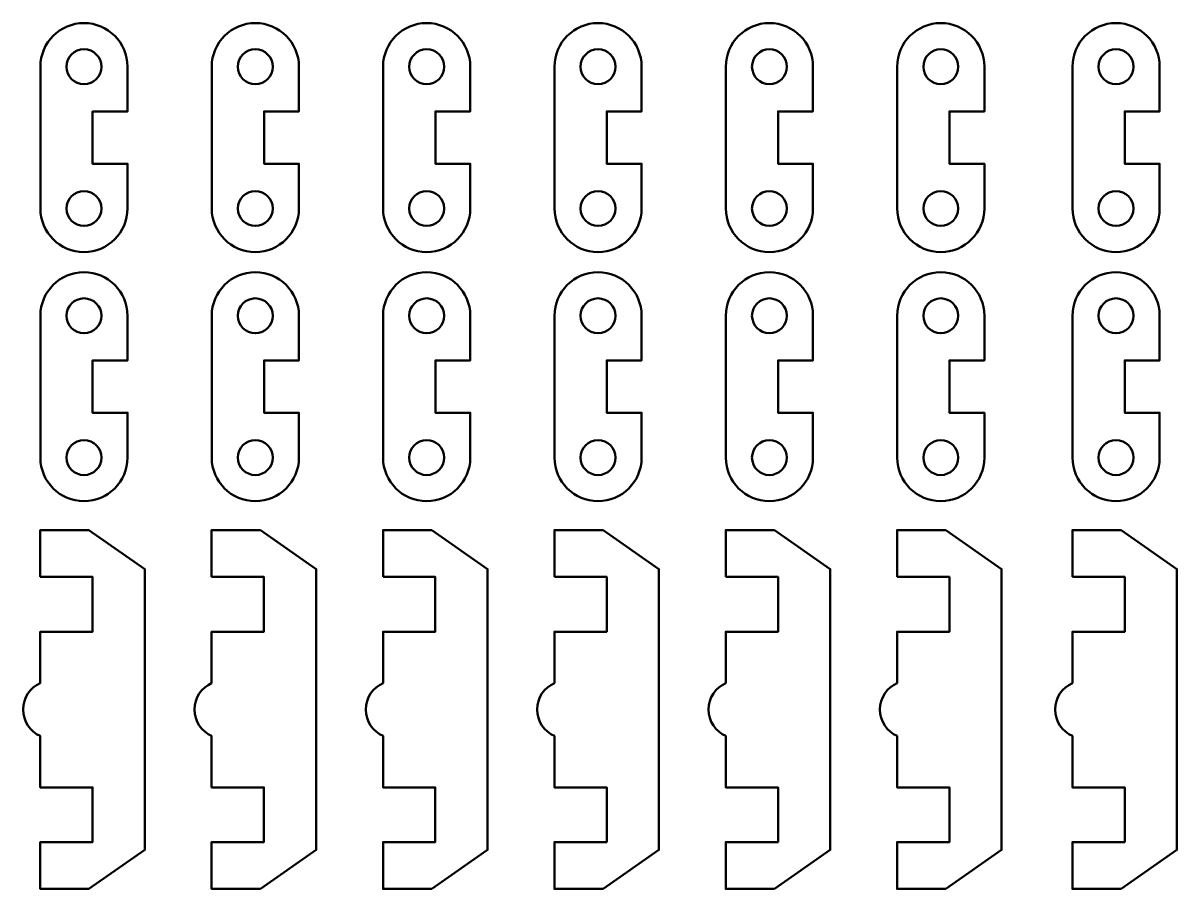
# Model space of a CAD drawing. Header units: inches. Extents: x 247 to 2765, y -1897 to -1110.
# Drawn here: x 1340.2 to 1406.4, y -1439.1 to -1389.4 of the extents above; entities that cross this region are included whole.
import ezdxf

# ---------------------------------------------------------------- set-up
doc = ezdxf.new("R2010")
doc.units = ezdxf.units.IN
doc.header["$MEASUREMENT"] = 0
doc.layers.add('Layer 1', color=7, linetype='Continuous')

msp = doc.modelspace()

# ---------------------------------------------------------------- linework, layer by layer
at = {"layer": 'Layer 1', "color": 18, "lineweight": 50, "true_color": 0x010101}
for points, knots in [([(1343.712, -1389.421), (1342.333, -1389.421), (1341.212, -1390.543), (1341.212, -1391.921), (1341.212, -1391.921), (1341.212, -1400.056), (1341.212, -1400.056), (1341.212, -1401.435), (1342.333, -1402.556), (1343.712, -1402.556), (1345.09, -1402.556), (1346.212, -1401.435), (1346.212, -1400.056), (1346.212, -1400.056), (1346.212, -1397.484), (1346.212, -1397.484), (1346.212, -1397.484), (1344.212, -1397.484), (1344.212, -1397.484), (1344.212, -1397.484), (1344.212, -1394.484), (1344.212, -1394.484), (1344.212, -1394.484), (1346.212, -1394.484), (1346.212, -1394.484), (1346.212, -1394.484), (1346.212, -1391.921), (1346.212, -1391.921), (1346.212, -1390.542), (1345.09, -1389.421), (1343.712, -1389.421)], [0, 0, 0, 0, 1, 1, 1, 2, 2, 2, 3, 3, 3, 4, 4, 4, 5, 5, 5, 6, 6, 6, 7, 7, 7, 8, 8, 8, 9, 9, 9, 10, 10, 10, 10]), ([(1353.543, -1389.421), (1352.165, -1389.421), (1351.043, -1390.543), (1351.043, -1391.921), (1351.043, -1391.921), (1351.043, -1400.056), (1351.043, -1400.056), (1351.043, -1401.435), (1352.165, -1402.556), (1353.543, -1402.556), (1354.922, -1402.556), (1356.044, -1401.435), (1356.044, -1400.056), (1356.044, -1400.056), (1356.044, -1397.484), (1356.044, -1397.484), (1356.044, -1397.484), (1354.043, -1397.484), (1354.043, -1397.484), (1354.043, -1397.484), (1354.043, -1394.484), (1354.043, -1394.484), (1354.043, -1394.484), (1356.044, -1394.484), (1356.044, -1394.484), (1356.044, -1394.484), (1356.044, -1391.921), (1356.044, -1391.921), (1356.044, -1390.542), (1354.922, -1389.421), (1353.543, -1389.421)], [0, 0, 0, 0, 1, 1, 1, 2, 2, 2, 3, 3, 3, 4, 4, 4, 5, 5, 5, 6, 6, 6, 7, 7, 7, 8, 8, 8, 9, 9, 9, 10, 10, 10, 10]), ([(1363.374, -1389.421), (1361.996, -1389.421), (1360.874, -1390.543), (1360.874, -1391.921), (1360.874, -1391.921), (1360.874, -1400.056), (1360.874, -1400.056), (1360.874, -1401.435), (1361.996, -1402.556), (1363.374, -1402.556), (1364.753, -1402.556), (1365.875, -1401.435), (1365.875, -1400.056), (1365.875, -1400.056), (1365.875, -1397.484), (1365.875, -1397.484), (1365.875, -1397.484), (1363.875, -1397.484), (1363.875, -1397.484), (1363.875, -1397.484), (1363.875, -1394.484), (1363.875, -1394.484), (1363.875, -1394.484), (1365.875, -1394.484), (1365.875, -1394.484), (1365.875, -1394.484), (1365.875, -1391.921), (1365.875, -1391.921), (1365.875, -1390.542), (1364.753, -1389.421), (1363.374, -1389.421)], [0, 0, 0, 0, 1, 1, 1, 2, 2, 2, 3, 3, 3, 4, 4, 4, 5, 5, 5, 6, 6, 6, 7, 7, 7, 8, 8, 8, 9, 9, 9, 10, 10, 10, 10]), ([(1373.206, -1389.421), (1371.827, -1389.421), (1370.706, -1390.543), (1370.706, -1391.921), (1370.706, -1391.921), (1370.706, -1400.056), (1370.706, -1400.056), (1370.706, -1401.435), (1371.827, -1402.556), (1373.206, -1402.556), (1374.584, -1402.556), (1375.706, -1401.435), (1375.706, -1400.056), (1375.706, -1400.056), (1375.706, -1397.484), (1375.706, -1397.484), (1375.706, -1397.484), (1373.706, -1397.484), (1373.706, -1397.484), (1373.706, -1397.484), (1373.706, -1394.484), (1373.706, -1394.484), (1373.706, -1394.484), (1375.706, -1394.484), (1375.706, -1394.484), (1375.706, -1394.484), (1375.706, -1391.921), (1375.706, -1391.921), (1375.706, -1390.542), (1374.584, -1389.421), (1373.206, -1389.421)], [0, 0, 0, 0, 1, 1, 1, 2, 2, 2, 3, 3, 3, 4, 4, 4, 5, 5, 5, 6, 6, 6, 7, 7, 7, 8, 8, 8, 9, 9, 9, 10, 10, 10, 10]), ([(1383.037, -1389.421), (1381.659, -1389.421), (1380.538, -1390.543), (1380.538, -1391.921), (1380.538, -1391.921), (1380.538, -1400.056), (1380.538, -1400.056), (1380.538, -1401.435), (1381.659, -1402.556), (1383.037, -1402.556), (1384.416, -1402.556), (1385.538, -1401.435), (1385.538, -1400.056), (1385.538, -1400.056), (1385.538, -1397.484), (1385.538, -1397.484), (1385.538, -1397.484), (1383.538, -1397.484), (1383.538, -1397.484), (1383.538, -1397.484), (1383.538, -1394.484), (1383.538, -1394.484), (1383.538, -1394.484), (1385.538, -1394.484), (1385.538, -1394.484), (1385.538, -1394.484), (1385.538, -1391.921), (1385.538, -1391.921), (1385.537, -1390.542), (1384.416, -1389.421), (1383.037, -1389.421)], [0, 0, 0, 0, 1, 1, 1, 2, 2, 2, 3, 3, 3, 4, 4, 4, 5, 5, 5, 6, 6, 6, 7, 7, 7, 8, 8, 8, 9, 9, 9, 10, 10, 10, 10]), ([(1392.869, -1389.421), (1391.49, -1389.421), (1390.369, -1390.543), (1390.369, -1391.921), (1390.369, -1391.921), (1390.369, -1400.056), (1390.369, -1400.056), (1390.369, -1401.435), (1391.49, -1402.556), (1392.869, -1402.556), (1394.247, -1402.556), (1395.369, -1401.435), (1395.369, -1400.056), (1395.369, -1400.056), (1395.369, -1397.484), (1395.369, -1397.484), (1395.369, -1397.484), (1393.369, -1397.484), (1393.369, -1397.484), (1393.369, -1397.484), (1393.369, -1394.484), (1393.369, -1394.484), (1393.369, -1394.484), (1395.369, -1394.484), (1395.369, -1394.484), (1395.369, -1394.484), (1395.369, -1391.921), (1395.369, -1391.921), (1395.369, -1390.542), (1394.247, -1389.421), (1392.869, -1389.421)], [0, 0, 0, 0, 1, 1, 1, 2, 2, 2, 3, 3, 3, 4, 4, 4, 5, 5, 5, 6, 6, 6, 7, 7, 7, 8, 8, 8, 9, 9, 9, 10, 10, 10, 10]), ([(1402.924, -1389.421), (1401.546, -1389.421), (1400.424, -1390.543), (1400.424, -1391.921), (1400.424, -1391.921), (1400.424, -1400.056), (1400.424, -1400.056), (1400.424, -1401.435), (1401.546, -1402.556), (1402.924, -1402.556), (1404.303, -1402.556), (1405.425, -1401.435), (1405.425, -1400.056), (1405.425, -1400.056), (1405.425, -1397.484), (1405.425, -1397.484), (1405.425, -1397.484), (1403.425, -1397.484), (1403.425, -1397.484), (1403.425, -1397.484), (1403.425, -1394.484), (1403.425, -1394.484), (1403.425, -1394.484), (1405.425, -1394.484), (1405.425, -1394.484), (1405.425, -1394.484), (1405.425, -1391.921), (1405.425, -1391.921), (1405.425, -1390.542), (1404.303, -1389.421), (1402.924, -1389.421)], [0, 0, 0, 0, 1, 1, 1, 2, 2, 2, 3, 3, 3, 4, 4, 4, 5, 5, 5, 6, 6, 6, 7, 7, 7, 8, 8, 8, 9, 9, 9, 10, 10, 10, 10]), ([(1343.712, -1390.921), (1344.264, -1390.921), (1344.712, -1391.369), (1344.712, -1391.921), (1344.712, -1392.473), (1344.264, -1392.921), (1343.712, -1392.921), (1343.16, -1392.921), (1342.712, -1392.473), (1342.712, -1391.921), (1342.712, -1391.368), (1343.16, -1390.921), (1343.712, -1390.921)], [0, 0, 0, 0, 1, 1, 1, 2, 2, 2, 3, 3, 3, 4, 4, 4, 4]), ([(1353.543, -1390.921), (1354.095, -1390.921), (1354.543, -1391.369), (1354.543, -1391.921), (1354.543, -1392.473), (1354.095, -1392.921), (1353.543, -1392.921), (1352.991, -1392.921), (1352.543, -1392.473), (1352.543, -1391.921), (1352.543, -1391.368), (1352.991, -1390.921), (1353.543, -1390.921)], [0, 0, 0, 0, 1, 1, 1, 2, 2, 2, 3, 3, 3, 4, 4, 4, 4]), ([(1363.374, -1390.921), (1363.927, -1390.921), (1364.375, -1391.369), (1364.375, -1391.921), (1364.375, -1392.473), (1363.927, -1392.921), (1363.374, -1392.921), (1362.823, -1392.921), (1362.374, -1392.473), (1362.374, -1391.921), (1362.374, -1391.368), (1362.823, -1390.921), (1363.374, -1390.921)], [0, 0, 0, 0, 1, 1, 1, 2, 2, 2, 3, 3, 3, 4, 4, 4, 4]), ([(1373.206, -1390.921), (1373.758, -1390.921), (1374.206, -1391.369), (1374.206, -1391.921), (1374.206, -1392.473), (1373.758, -1392.921), (1373.206, -1392.921), (1372.654, -1392.921), (1372.206, -1392.473), (1372.206, -1391.921), (1372.206, -1391.368), (1372.654, -1390.921), (1373.206, -1390.921)], [0, 0, 0, 0, 1, 1, 1, 2, 2, 2, 3, 3, 3, 4, 4, 4, 4]), ([(1383.037, -1390.921), (1383.59, -1390.921), (1384.038, -1391.369), (1384.038, -1391.921), (1384.038, -1392.473), (1383.59, -1392.921), (1383.037, -1392.921), (1382.485, -1392.921), (1382.038, -1392.473), (1382.038, -1391.921), (1382.038, -1391.368), (1382.485, -1390.921), (1383.037, -1390.921)], [0, 0, 0, 0, 1, 1, 1, 2, 2, 2, 3, 3, 3, 4, 4, 4, 4]), ([(1392.869, -1390.921), (1393.421, -1390.921), (1393.869, -1391.369), (1393.869, -1391.921), (1393.869, -1392.473), (1393.421, -1392.921), (1392.869, -1392.921), (1392.317, -1392.921), (1391.869, -1392.473), (1391.869, -1391.921), (1391.869, -1391.368), (1392.317, -1390.921), (1392.869, -1390.921)], [0, 0, 0, 0, 1, 1, 1, 2, 2, 2, 3, 3, 3, 4, 4, 4, 4]), ([(1402.924, -1390.921), (1403.476, -1390.921), (1403.925, -1391.369), (1403.925, -1391.921), (1403.925, -1392.473), (1403.476, -1392.921), (1402.924, -1392.921), (1402.372, -1392.921), (1401.924, -1392.473), (1401.924, -1391.921), (1401.924, -1391.368), (1402.372, -1390.921), (1402.924, -1390.921)], [0, 0, 0, 0, 1, 1, 1, 2, 2, 2, 3, 3, 3, 4, 4, 4, 4]), ([(1343.712, -1399.056), (1344.264, -1399.056), (1344.712, -1399.503), (1344.712, -1400.055), (1344.712, -1400.608), (1344.264, -1401.056), (1343.712, -1401.056), (1343.16, -1401.056), (1342.712, -1400.608), (1342.712, -1400.055), (1342.712, -1399.503), (1343.16, -1399.056), (1343.712, -1399.056)], [0, 0, 0, 0, 1, 1, 1, 2, 2, 2, 3, 3, 3, 4, 4, 4, 4]), ([(1353.543, -1399.056), (1354.095, -1399.056), (1354.543, -1399.503), (1354.543, -1400.055), (1354.543, -1400.608), (1354.095, -1401.056), (1353.543, -1401.056), (1352.991, -1401.056), (1352.543, -1400.608), (1352.543, -1400.055), (1352.543, -1399.503), (1352.991, -1399.056), (1353.543, -1399.056)], [0, 0, 0, 0, 1, 1, 1, 2, 2, 2, 3, 3, 3, 4, 4, 4, 4]), ([(1363.374, -1399.056), (1363.927, -1399.056), (1364.375, -1399.503), (1364.375, -1400.055), (1364.375, -1400.608), (1363.927, -1401.056), (1363.374, -1401.056), (1362.823, -1401.056), (1362.374, -1400.608), (1362.374, -1400.055), (1362.374, -1399.503), (1362.823, -1399.056), (1363.374, -1399.056)], [0, 0, 0, 0, 1, 1, 1, 2, 2, 2, 3, 3, 3, 4, 4, 4, 4]), ([(1373.206, -1399.056), (1373.758, -1399.056), (1374.206, -1399.503), (1374.206, -1400.055), (1374.206, -1400.608), (1373.758, -1401.056), (1373.206, -1401.056), (1372.654, -1401.056), (1372.206, -1400.608), (1372.206, -1400.055), (1372.206, -1399.503), (1372.654, -1399.056), (1373.206, -1399.056)], [0, 0, 0, 0, 1, 1, 1, 2, 2, 2, 3, 3, 3, 4, 4, 4, 4]), ([(1383.037, -1399.056), (1383.59, -1399.056), (1384.038, -1399.503), (1384.038, -1400.055), (1384.038, -1400.608), (1383.59, -1401.056), (1383.037, -1401.056), (1382.485, -1401.056), (1382.038, -1400.608), (1382.038, -1400.055), (1382.038, -1399.503), (1382.485, -1399.056), (1383.037, -1399.056)], [0, 0, 0, 0, 1, 1, 1, 2, 2, 2, 3, 3, 3, 4, 4, 4, 4]), ([(1392.869, -1399.056), (1393.421, -1399.056), (1393.869, -1399.503), (1393.869, -1400.055), (1393.869, -1400.608), (1393.421, -1401.056), (1392.869, -1401.056), (1392.317, -1401.056), (1391.869, -1400.608), (1391.869, -1400.055), (1391.869, -1399.503), (1392.317, -1399.056), (1392.869, -1399.056)], [0, 0, 0, 0, 1, 1, 1, 2, 2, 2, 3, 3, 3, 4, 4, 4, 4]), ([(1402.924, -1399.056), (1403.476, -1399.056), (1403.925, -1399.503), (1403.925, -1400.055), (1403.925, -1400.608), (1403.476, -1401.056), (1402.924, -1401.056), (1402.372, -1401.056), (1401.924, -1400.608), (1401.924, -1400.055), (1401.924, -1399.503), (1402.372, -1399.056), (1402.924, -1399.056)], [0, 0, 0, 0, 1, 1, 1, 2, 2, 2, 3, 3, 3, 4, 4, 4, 4]), ([(1343.712, -1403.706), (1342.333, -1403.706), (1341.212, -1404.828), (1341.212, -1406.207), (1341.212, -1406.207), (1341.212, -1414.341), (1341.212, -1414.341), (1341.212, -1415.72), (1342.333, -1416.841), (1343.712, -1416.841), (1345.09, -1416.841), (1346.212, -1415.72), (1346.212, -1414.341), (1346.212, -1414.341), (1346.212, -1411.769), (1346.212, -1411.769), (1346.212, -1411.769), (1344.212, -1411.769), (1344.212, -1411.769), (1344.212, -1411.769), (1344.212, -1408.769), (1344.212, -1408.769), (1344.212, -1408.769), (1346.212, -1408.769), (1346.212, -1408.769), (1346.212, -1408.769), (1346.212, -1406.207), (1346.212, -1406.207), (1346.212, -1404.828), (1345.09, -1403.706), (1343.712, -1403.706)], [0, 0, 0, 0, 1, 1, 1, 2, 2, 2, 3, 3, 3, 4, 4, 4, 5, 5, 5, 6, 6, 6, 7, 7, 7, 8, 8, 8, 9, 9, 9, 10, 10, 10, 10]), ([(1353.543, -1403.706), (1352.165, -1403.706), (1351.043, -1404.828), (1351.043, -1406.207), (1351.043, -1406.207), (1351.043, -1414.341), (1351.043, -1414.341), (1351.043, -1415.72), (1352.165, -1416.841), (1353.543, -1416.841), (1354.922, -1416.841), (1356.044, -1415.72), (1356.044, -1414.341), (1356.044, -1414.341), (1356.044, -1411.769), (1356.044, -1411.769), (1356.044, -1411.769), (1354.043, -1411.769), (1354.043, -1411.769), (1354.043, -1411.769), (1354.043, -1408.769), (1354.043, -1408.769), (1354.043, -1408.769), (1356.044, -1408.769), (1356.044, -1408.769), (1356.044, -1408.769), (1356.044, -1406.207), (1356.044, -1406.207), (1356.044, -1404.828), (1354.922, -1403.706), (1353.543, -1403.706)], [0, 0, 0, 0, 1, 1, 1, 2, 2, 2, 3, 3, 3, 4, 4, 4, 5, 5, 5, 6, 6, 6, 7, 7, 7, 8, 8, 8, 9, 9, 9, 10, 10, 10, 10]), ([(1363.374, -1403.706), (1361.996, -1403.706), (1360.874, -1404.828), (1360.874, -1406.207), (1360.874, -1406.207), (1360.874, -1414.341), (1360.874, -1414.341), (1360.874, -1415.72), (1361.996, -1416.841), (1363.374, -1416.841), (1364.753, -1416.841), (1365.875, -1415.72), (1365.875, -1414.341), (1365.875, -1414.341), (1365.875, -1411.769), (1365.875, -1411.769), (1365.875, -1411.769), (1363.875, -1411.769), (1363.875, -1411.769), (1363.875, -1411.769), (1363.875, -1408.769), (1363.875, -1408.769), (1363.875, -1408.769), (1365.875, -1408.769), (1365.875, -1408.769), (1365.875, -1408.769), (1365.875, -1406.207), (1365.875, -1406.207), (1365.875, -1404.828), (1364.753, -1403.706), (1363.374, -1403.706)], [0, 0, 0, 0, 1, 1, 1, 2, 2, 2, 3, 3, 3, 4, 4, 4, 5, 5, 5, 6, 6, 6, 7, 7, 7, 8, 8, 8, 9, 9, 9, 10, 10, 10, 10]), ([(1373.206, -1403.706), (1371.827, -1403.706), (1370.706, -1404.828), (1370.706, -1406.207), (1370.706, -1406.207), (1370.706, -1414.341), (1370.706, -1414.341), (1370.706, -1415.72), (1371.827, -1416.841), (1373.206, -1416.841), (1374.584, -1416.841), (1375.706, -1415.72), (1375.706, -1414.341), (1375.706, -1414.341), (1375.706, -1411.769), (1375.706, -1411.769), (1375.706, -1411.769), (1373.706, -1411.769), (1373.706, -1411.769), (1373.706, -1411.769), (1373.706, -1408.769), (1373.706, -1408.769), (1373.706, -1408.769), (1375.706, -1408.769), (1375.706, -1408.769), (1375.706, -1408.769), (1375.706, -1406.207), (1375.706, -1406.207), (1375.706, -1404.828), (1374.584, -1403.706), (1373.206, -1403.706)], [0, 0, 0, 0, 1, 1, 1, 2, 2, 2, 3, 3, 3, 4, 4, 4, 5, 5, 5, 6, 6, 6, 7, 7, 7, 8, 8, 8, 9, 9, 9, 10, 10, 10, 10]), ([(1383.037, -1403.706), (1381.659, -1403.706), (1380.538, -1404.828), (1380.538, -1406.207), (1380.538, -1406.207), (1380.538, -1414.341), (1380.538, -1414.341), (1380.538, -1415.72), (1381.659, -1416.841), (1383.037, -1416.841), (1384.416, -1416.841), (1385.538, -1415.72), (1385.538, -1414.341), (1385.538, -1414.341), (1385.538, -1411.769), (1385.538, -1411.769), (1385.538, -1411.769), (1383.538, -1411.769), (1383.538, -1411.769), (1383.538, -1411.769), (1383.538, -1408.769), (1383.538, -1408.769), (1383.538, -1408.769), (1385.538, -1408.769), (1385.538, -1408.769), (1385.538, -1408.769), (1385.538, -1406.207), (1385.538, -1406.207), (1385.537, -1404.828), (1384.416, -1403.706), (1383.037, -1403.706)], [0, 0, 0, 0, 1, 1, 1, 2, 2, 2, 3, 3, 3, 4, 4, 4, 5, 5, 5, 6, 6, 6, 7, 7, 7, 8, 8, 8, 9, 9, 9, 10, 10, 10, 10]), ([(1392.869, -1403.706), (1391.49, -1403.706), (1390.369, -1404.828), (1390.369, -1406.207), (1390.369, -1406.207), (1390.369, -1414.341), (1390.369, -1414.341), (1390.369, -1415.72), (1391.49, -1416.841), (1392.869, -1416.841), (1394.247, -1416.841), (1395.369, -1415.72), (1395.369, -1414.341), (1395.369, -1414.341), (1395.369, -1411.769), (1395.369, -1411.769), (1395.369, -1411.769), (1393.369, -1411.769), (1393.369, -1411.769), (1393.369, -1411.769), (1393.369, -1408.769), (1393.369, -1408.769), (1393.369, -1408.769), (1395.369, -1408.769), (1395.369, -1408.769), (1395.369, -1408.769), (1395.369, -1406.207), (1395.369, -1406.207), (1395.369, -1404.828), (1394.247, -1403.706), (1392.869, -1403.706)], [0, 0, 0, 0, 1, 1, 1, 2, 2, 2, 3, 3, 3, 4, 4, 4, 5, 5, 5, 6, 6, 6, 7, 7, 7, 8, 8, 8, 9, 9, 9, 10, 10, 10, 10]), ([(1402.924, -1403.706), (1401.546, -1403.706), (1400.424, -1404.828), (1400.424, -1406.207), (1400.424, -1406.207), (1400.424, -1414.341), (1400.424, -1414.341), (1400.424, -1415.72), (1401.546, -1416.841), (1402.924, -1416.841), (1404.303, -1416.841), (1405.425, -1415.72), (1405.425, -1414.341), (1405.425, -1414.341), (1405.425, -1411.769), (1405.425, -1411.769), (1405.425, -1411.769), (1403.425, -1411.769), (1403.425, -1411.769), (1403.425, -1411.769), (1403.425, -1408.769), (1403.425, -1408.769), (1403.425, -1408.769), (1405.425, -1408.769), (1405.425, -1408.769), (1405.425, -1408.769), (1405.425, -1406.207), (1405.425, -1406.207), (1405.425, -1404.828), (1404.303, -1403.706), (1402.924, -1403.706)], [0, 0, 0, 0, 1, 1, 1, 2, 2, 2, 3, 3, 3, 4, 4, 4, 5, 5, 5, 6, 6, 6, 7, 7, 7, 8, 8, 8, 9, 9, 9, 10, 10, 10, 10]), ([(1343.712, -1405.206), (1344.264, -1405.206), (1344.712, -1405.654), (1344.712, -1406.207), (1344.712, -1406.758), (1344.264, -1407.206), (1343.712, -1407.206), (1343.16, -1407.206), (1342.712, -1406.758), (1342.712, -1406.207), (1342.712, -1405.654), (1343.16, -1405.206), (1343.712, -1405.206)], [0, 0, 0, 0, 1, 1, 1, 2, 2, 2, 3, 3, 3, 4, 4, 4, 4]), ([(1353.543, -1405.206), (1354.095, -1405.206), (1354.543, -1405.654), (1354.543, -1406.207), (1354.543, -1406.758), (1354.095, -1407.206), (1353.543, -1407.206), (1352.991, -1407.206), (1352.543, -1406.758), (1352.543, -1406.207), (1352.543, -1405.654), (1352.991, -1405.206), (1353.543, -1405.206)], [0, 0, 0, 0, 1, 1, 1, 2, 2, 2, 3, 3, 3, 4, 4, 4, 4]), ([(1363.374, -1405.206), (1363.927, -1405.206), (1364.375, -1405.654), (1364.375, -1406.207), (1364.375, -1406.758), (1363.927, -1407.206), (1363.374, -1407.206), (1362.823, -1407.206), (1362.374, -1406.758), (1362.374, -1406.207), (1362.374, -1405.654), (1362.823, -1405.206), (1363.374, -1405.206)], [0, 0, 0, 0, 1, 1, 1, 2, 2, 2, 3, 3, 3, 4, 4, 4, 4]), ([(1373.206, -1405.206), (1373.758, -1405.206), (1374.206, -1405.654), (1374.206, -1406.207), (1374.206, -1406.758), (1373.758, -1407.206), (1373.206, -1407.206), (1372.654, -1407.206), (1372.206, -1406.758), (1372.206, -1406.207), (1372.206, -1405.654), (1372.654, -1405.206), (1373.206, -1405.206)], [0, 0, 0, 0, 1, 1, 1, 2, 2, 2, 3, 3, 3, 4, 4, 4, 4]), ([(1383.037, -1405.206), (1383.59, -1405.206), (1384.038, -1405.654), (1384.038, -1406.207), (1384.038, -1406.758), (1383.59, -1407.206), (1383.037, -1407.206), (1382.485, -1407.206), (1382.038, -1406.758), (1382.038, -1406.207), (1382.038, -1405.654), (1382.485, -1405.206), (1383.037, -1405.206)], [0, 0, 0, 0, 1, 1, 1, 2, 2, 2, 3, 3, 3, 4, 4, 4, 4]), ([(1392.869, -1405.206), (1393.421, -1405.206), (1393.869, -1405.654), (1393.869, -1406.207), (1393.869, -1406.758), (1393.421, -1407.206), (1392.869, -1407.206), (1392.317, -1407.206), (1391.869, -1406.758), (1391.869, -1406.207), (1391.869, -1405.654), (1392.317, -1405.206), (1392.869, -1405.206)], [0, 0, 0, 0, 1, 1, 1, 2, 2, 2, 3, 3, 3, 4, 4, 4, 4]), ([(1402.924, -1405.206), (1403.476, -1405.206), (1403.925, -1405.654), (1403.925, -1406.207), (1403.925, -1406.758), (1403.476, -1407.206), (1402.924, -1407.206), (1402.372, -1407.206), (1401.924, -1406.758), (1401.924, -1406.207), (1401.924, -1405.654), (1402.372, -1405.206), (1402.924, -1405.206)], [0, 0, 0, 0, 1, 1, 1, 2, 2, 2, 3, 3, 3, 4, 4, 4, 4]), ([(1343.712, -1413.341), (1344.264, -1413.341), (1344.712, -1413.789), (1344.712, -1414.341), (1344.712, -1414.893), (1344.264, -1415.341), (1343.712, -1415.341), (1343.16, -1415.341), (1342.712, -1414.893), (1342.712, -1414.341), (1342.712, -1413.789), (1343.16, -1413.341), (1343.712, -1413.341)], [0, 0, 0, 0, 1, 1, 1, 2, 2, 2, 3, 3, 3, 4, 4, 4, 4]), ([(1353.543, -1413.341), (1354.095, -1413.341), (1354.543, -1413.789), (1354.543, -1414.341), (1354.543, -1414.893), (1354.095, -1415.341), (1353.543, -1415.341), (1352.991, -1415.341), (1352.543, -1414.893), (1352.543, -1414.341), (1352.543, -1413.789), (1352.991, -1413.341), (1353.543, -1413.341)], [0, 0, 0, 0, 1, 1, 1, 2, 2, 2, 3, 3, 3, 4, 4, 4, 4]), ([(1363.374, -1413.341), (1363.927, -1413.341), (1364.375, -1413.789), (1364.375, -1414.341), (1364.375, -1414.893), (1363.927, -1415.341), (1363.374, -1415.341), (1362.823, -1415.341), (1362.374, -1414.893), (1362.374, -1414.341), (1362.374, -1413.789), (1362.823, -1413.341), (1363.374, -1413.341)], [0, 0, 0, 0, 1, 1, 1, 2, 2, 2, 3, 3, 3, 4, 4, 4, 4]), ([(1373.206, -1413.341), (1373.758, -1413.341), (1374.206, -1413.789), (1374.206, -1414.341), (1374.206, -1414.893), (1373.758, -1415.341), (1373.206, -1415.341), (1372.654, -1415.341), (1372.206, -1414.893), (1372.206, -1414.341), (1372.206, -1413.789), (1372.654, -1413.341), (1373.206, -1413.341)], [0, 0, 0, 0, 1, 1, 1, 2, 2, 2, 3, 3, 3, 4, 4, 4, 4]), ([(1383.037, -1413.341), (1383.59, -1413.341), (1384.038, -1413.789), (1384.038, -1414.341), (1384.038, -1414.893), (1383.59, -1415.341), (1383.037, -1415.341), (1382.485, -1415.341), (1382.038, -1414.893), (1382.038, -1414.341), (1382.038, -1413.789), (1382.485, -1413.341), (1383.037, -1413.341)], [0, 0, 0, 0, 1, 1, 1, 2, 2, 2, 3, 3, 3, 4, 4, 4, 4]), ([(1392.869, -1413.341), (1393.421, -1413.341), (1393.869, -1413.789), (1393.869, -1414.341), (1393.869, -1414.893), (1393.421, -1415.341), (1392.869, -1415.341), (1392.317, -1415.341), (1391.869, -1414.893), (1391.869, -1414.341), (1391.869, -1413.789), (1392.317, -1413.341), (1392.869, -1413.341)], [0, 0, 0, 0, 1, 1, 1, 2, 2, 2, 3, 3, 3, 4, 4, 4, 4]), ([(1402.924, -1413.341), (1403.476, -1413.341), (1403.925, -1413.789), (1403.925, -1414.341), (1403.925, -1414.893), (1403.476, -1415.341), (1402.924, -1415.341), (1402.372, -1415.341), (1401.924, -1414.893), (1401.924, -1414.341), (1401.924, -1413.789), (1402.372, -1413.341), (1402.924, -1413.341)], [0, 0, 0, 0, 1, 1, 1, 2, 2, 2, 3, 3, 3, 4, 4, 4, 4]), ([(1341.207, -1421.189), (1341.207, -1421.189), (1344.207, -1421.189), (1344.207, -1421.189), (1344.207, -1421.189), (1344.207, -1424.326), (1344.207, -1424.326), (1344.207, -1424.326), (1341.207, -1424.326), (1341.207, -1424.326), (1341.207, -1424.326), (1341.207, -1427.273), (1341.207, -1427.273), (1340.626, -1427.533), (1340.22, -1428.113), (1340.22, -1428.79), (1340.22, -1429.467), (1340.626, -1430.047), (1341.207, -1430.306), (1341.207, -1430.306), (1341.207, -1433.253), (1341.207, -1433.253), (1341.207, -1433.253), (1344.207, -1433.253), (1344.207, -1433.253), (1344.207, -1433.253), (1344.207, -1436.39), (1344.207, -1436.39), (1344.207, -1436.39), (1341.207, -1436.39), (1341.207, -1436.39), (1341.207, -1436.39), (1341.207, -1439.079), (1341.207, -1439.079), (1341.207, -1439.079), (1344.001, -1439.079), (1344.001, -1439.079), (1344.001, -1439.079), (1347.204, -1436.845), (1347.204, -1436.845), (1347.204, -1436.845), (1347.204, -1420.735), (1347.204, -1420.735), (1347.204, -1420.735), (1344.001, -1418.5), (1344.001, -1418.5), (1344.001, -1418.5), (1341.207, -1418.5), (1341.207, -1418.5), (1341.207, -1418.5), (1341.207, -1421.189), (1341.207, -1421.189)], [0, 0, 0, 0, 1, 1, 1, 2, 2, 2, 3, 3, 3, 4, 4, 4, 5, 5, 5, 6, 6, 6, 7, 7, 7, 8, 8, 8, 9, 9, 9, 10, 10, 10, 11, 11, 11, 12, 12, 12, 13, 13, 13, 14, 14, 14, 15, 15, 15, 16, 16, 16, 17, 17, 17, 17]), ([(1351.038, -1421.189), (1351.038, -1421.189), (1354.038, -1421.189), (1354.038, -1421.189), (1354.038, -1421.189), (1354.038, -1424.326), (1354.038, -1424.326), (1354.038, -1424.326), (1351.038, -1424.326), (1351.038, -1424.326), (1351.038, -1424.326), (1351.038, -1427.273), (1351.038, -1427.273), (1350.458, -1427.533), (1350.051, -1428.113), (1350.051, -1428.79), (1350.051, -1429.467), (1350.458, -1430.047), (1351.038, -1430.306), (1351.038, -1430.306), (1351.038, -1433.253), (1351.038, -1433.253), (1351.038, -1433.253), (1354.038, -1433.253), (1354.038, -1433.253), (1354.038, -1433.253), (1354.038, -1436.39), (1354.038, -1436.39), (1354.038, -1436.39), (1351.038, -1436.39), (1351.038, -1436.39), (1351.038, -1436.39), (1351.038, -1439.079), (1351.038, -1439.079), (1351.038, -1439.079), (1353.833, -1439.079), (1353.833, -1439.079), (1353.833, -1439.079), (1357.036, -1436.845), (1357.036, -1436.845), (1357.036, -1436.845), (1357.036, -1420.735), (1357.036, -1420.735), (1357.036, -1420.735), (1353.833, -1418.5), (1353.833, -1418.5), (1353.833, -1418.5), (1351.038, -1418.5), (1351.038, -1418.5), (1351.038, -1418.5), (1351.038, -1421.189), (1351.038, -1421.189)], [0, 0, 0, 0, 1, 1, 1, 2, 2, 2, 3, 3, 3, 4, 4, 4, 5, 5, 5, 6, 6, 6, 7, 7, 7, 8, 8, 8, 9, 9, 9, 10, 10, 10, 11, 11, 11, 12, 12, 12, 13, 13, 13, 14, 14, 14, 15, 15, 15, 16, 16, 16, 17, 17, 17, 17]), ([(1360.87, -1421.189), (1360.87, -1421.189), (1363.87, -1421.189), (1363.87, -1421.189), (1363.87, -1421.189), (1363.87, -1424.326), (1363.87, -1424.326), (1363.87, -1424.326), (1360.87, -1424.326), (1360.87, -1424.326), (1360.87, -1424.326), (1360.87, -1427.273), (1360.87, -1427.273), (1360.289, -1427.533), (1359.883, -1428.113), (1359.883, -1428.79), (1359.883, -1429.467), (1360.289, -1430.047), (1360.87, -1430.306), (1360.87, -1430.306), (1360.87, -1433.253), (1360.87, -1433.253), (1360.87, -1433.253), (1363.87, -1433.253), (1363.87, -1433.253), (1363.87, -1433.253), (1363.87, -1436.39), (1363.87, -1436.39), (1363.87, -1436.39), (1360.87, -1436.39), (1360.87, -1436.39), (1360.87, -1436.39), (1360.87, -1439.079), (1360.87, -1439.079), (1360.87, -1439.079), (1363.664, -1439.079), (1363.664, -1439.079), (1363.664, -1439.079), (1366.867, -1436.845), (1366.867, -1436.845), (1366.867, -1436.845), (1366.867, -1420.735), (1366.867, -1420.735), (1366.867, -1420.735), (1363.664, -1418.5), (1363.664, -1418.5), (1363.664, -1418.5), (1360.87, -1418.5), (1360.87, -1418.5), (1360.87, -1418.5), (1360.87, -1421.189), (1360.87, -1421.189)], [0, 0, 0, 0, 1, 1, 1, 2, 2, 2, 3, 3, 3, 4, 4, 4, 5, 5, 5, 6, 6, 6, 7, 7, 7, 8, 8, 8, 9, 9, 9, 10, 10, 10, 11, 11, 11, 12, 12, 12, 13, 13, 13, 14, 14, 14, 15, 15, 15, 16, 16, 16, 17, 17, 17, 17]), ([(1370.701, -1421.189), (1370.701, -1421.189), (1373.701, -1421.189), (1373.701, -1421.189), (1373.701, -1421.189), (1373.701, -1424.326), (1373.701, -1424.326), (1373.701, -1424.326), (1370.701, -1424.326), (1370.701, -1424.326), (1370.701, -1424.326), (1370.701, -1427.273), (1370.701, -1427.273), (1370.12, -1427.533), (1369.714, -1428.113), (1369.714, -1428.79), (1369.714, -1429.467), (1370.12, -1430.047), (1370.701, -1430.306), (1370.701, -1430.306), (1370.701, -1433.253), (1370.701, -1433.253), (1370.701, -1433.253), (1373.701, -1433.253), (1373.701, -1433.253), (1373.701, -1433.253), (1373.701, -1436.39), (1373.701, -1436.39), (1373.701, -1436.39), (1370.701, -1436.39), (1370.701, -1436.39), (1370.701, -1436.39), (1370.701, -1439.079), (1370.701, -1439.079), (1370.701, -1439.079), (1373.495, -1439.079), (1373.495, -1439.079), (1373.495, -1439.079), (1376.698, -1436.845), (1376.698, -1436.845), (1376.698, -1436.845), (1376.698, -1420.735), (1376.698, -1420.735), (1376.698, -1420.735), (1373.495, -1418.5), (1373.495, -1418.5), (1373.495, -1418.5), (1370.701, -1418.5), (1370.701, -1418.5), (1370.701, -1418.5), (1370.701, -1421.189), (1370.701, -1421.189), (1370.701, -1421.189), (1370.701, -1421.189), (1370.701, -1421.189)], [0, 0, 0, 0, 1, 1, 1, 2, 2, 2, 3, 3, 3, 4, 4, 4, 5, 5, 5, 6, 6, 6, 7, 7, 7, 8, 8, 8, 9, 9, 9, 10, 10, 10, 11, 11, 11, 12, 12, 12, 13, 13, 13, 14, 14, 14, 15, 15, 15, 16, 16, 16, 17, 17, 17, 18, 18, 18, 18]), ([(1380.532, -1421.189), (1380.532, -1421.189), (1383.532, -1421.189), (1383.532, -1421.189), (1383.532, -1421.189), (1383.532, -1424.326), (1383.532, -1424.326), (1383.532, -1424.326), (1380.532, -1424.326), (1380.532, -1424.326), (1380.532, -1424.326), (1380.532, -1427.273), (1380.532, -1427.273), (1379.952, -1427.533), (1379.545, -1428.113), (1379.545, -1428.79), (1379.545, -1429.467), (1379.952, -1430.047), (1380.532, -1430.306), (1380.532, -1430.306), (1380.532, -1433.253), (1380.532, -1433.253), (1380.532, -1433.253), (1383.532, -1433.253), (1383.532, -1433.253), (1383.532, -1433.253), (1383.532, -1436.39), (1383.532, -1436.39), (1383.532, -1436.39), (1380.532, -1436.39), (1380.532, -1436.39), (1380.532, -1436.39), (1380.532, -1439.079), (1380.532, -1439.079), (1380.532, -1439.079), (1383.327, -1439.079), (1383.327, -1439.079), (1383.327, -1439.079), (1386.529, -1436.845), (1386.529, -1436.845), (1386.529, -1436.845), (1386.529, -1420.735), (1386.529, -1420.735), (1386.529, -1420.735), (1383.327, -1418.5), (1383.327, -1418.5), (1383.327, -1418.5), (1380.532, -1418.5), (1380.532, -1418.5), (1380.532, -1418.5), (1380.532, -1421.189), (1380.532, -1421.189)], [0, 0, 0, 0, 1, 1, 1, 2, 2, 2, 3, 3, 3, 4, 4, 4, 5, 5, 5, 6, 6, 6, 7, 7, 7, 8, 8, 8, 9, 9, 9, 10, 10, 10, 11, 11, 11, 12, 12, 12, 13, 13, 13, 14, 14, 14, 15, 15, 15, 16, 16, 16, 17, 17, 17, 17]), ([(1390.364, -1421.189), (1390.364, -1421.189), (1393.364, -1421.189), (1393.364, -1421.189), (1393.364, -1421.189), (1393.364, -1424.326), (1393.364, -1424.326), (1393.364, -1424.326), (1390.364, -1424.326), (1390.364, -1424.326), (1390.364, -1424.326), (1390.364, -1427.273), (1390.364, -1427.273), (1389.783, -1427.533), (1389.377, -1428.113), (1389.377, -1428.79), (1389.377, -1429.467), (1389.783, -1430.047), (1390.364, -1430.306), (1390.364, -1430.306), (1390.364, -1433.253), (1390.364, -1433.253), (1390.364, -1433.253), (1393.364, -1433.253), (1393.364, -1433.253), (1393.364, -1433.253), (1393.364, -1436.39), (1393.364, -1436.39), (1393.364, -1436.39), (1390.364, -1436.39), (1390.364, -1436.39), (1390.364, -1436.39), (1390.364, -1439.079), (1390.364, -1439.079), (1390.364, -1439.079), (1393.158, -1439.079), (1393.158, -1439.079), (1393.158, -1439.079), (1396.361, -1436.845), (1396.361, -1436.845), (1396.361, -1436.845), (1396.361, -1420.735), (1396.361, -1420.735), (1396.361, -1420.735), (1393.158, -1418.5), (1393.158, -1418.5), (1393.158, -1418.5), (1390.364, -1418.5), (1390.364, -1418.5), (1390.364, -1418.5), (1390.364, -1421.189), (1390.364, -1421.189)], [0, 0, 0, 0, 1, 1, 1, 2, 2, 2, 3, 3, 3, 4, 4, 4, 5, 5, 5, 6, 6, 6, 7, 7, 7, 8, 8, 8, 9, 9, 9, 10, 10, 10, 11, 11, 11, 12, 12, 12, 13, 13, 13, 14, 14, 14, 15, 15, 15, 16, 16, 16, 17, 17, 17, 17]), ([(1400.419, -1421.189), (1400.419, -1421.189), (1403.419, -1421.189), (1403.419, -1421.189), (1403.419, -1421.189), (1403.419, -1424.326), (1403.419, -1424.326), (1403.419, -1424.326), (1400.419, -1424.326), (1400.419, -1424.326), (1400.419, -1424.326), (1400.419, -1427.273), (1400.419, -1427.273), (1399.839, -1427.533), (1399.432, -1428.113), (1399.432, -1428.79), (1399.432, -1429.467), (1399.839, -1430.047), (1400.419, -1430.306), (1400.419, -1430.306), (1400.419, -1433.253), (1400.419, -1433.253), (1400.419, -1433.253), (1403.419, -1433.253), (1403.419, -1433.253), (1403.419, -1433.253), (1403.419, -1436.39), (1403.419, -1436.39), (1403.419, -1436.39), (1400.419, -1436.39), (1400.419, -1436.39), (1400.419, -1436.39), (1400.419, -1439.079), (1400.419, -1439.079), (1400.419, -1439.079), (1403.214, -1439.079), (1403.214, -1439.079), (1403.214, -1439.079), (1406.416, -1436.845), (1406.416, -1436.845), (1406.416, -1436.845), (1406.416, -1420.735), (1406.416, -1420.735), (1406.416, -1420.735), (1403.214, -1418.5), (1403.214, -1418.5), (1403.214, -1418.5), (1400.419, -1418.5), (1400.419, -1418.5), (1400.419, -1418.5), (1400.419, -1421.189), (1400.419, -1421.189)], [0, 0, 0, 0, 1, 1, 1, 2, 2, 2, 3, 3, 3, 4, 4, 4, 5, 5, 5, 6, 6, 6, 7, 7, 7, 8, 8, 8, 9, 9, 9, 10, 10, 10, 11, 11, 11, 12, 12, 12, 13, 13, 13, 14, 14, 14, 15, 15, 15, 16, 16, 16, 17, 17, 17, 17])]:
    msp.add_open_spline(points, degree=3, knots=knots, dxfattribs=at)

doc.saveas('drawing.dxf')
